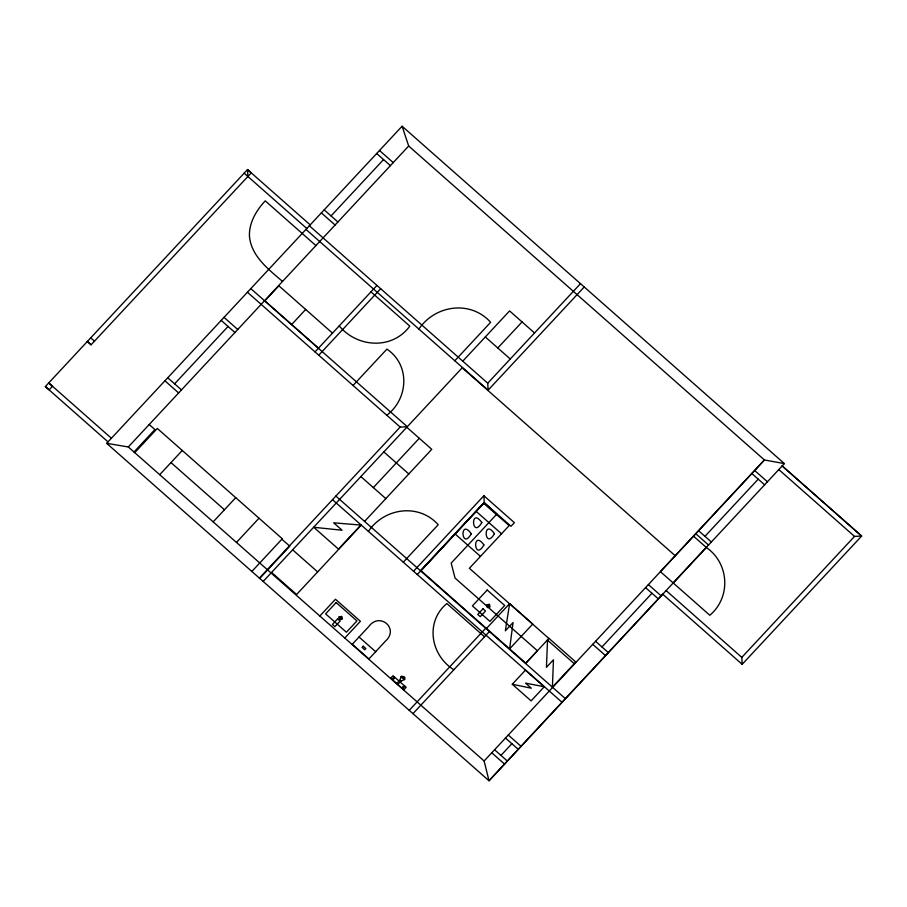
<?xml version="1.0" encoding="UTF-8"?>
<svg xmlns="http://www.w3.org/2000/svg" width="907" height="907" viewBox="0 0 907 907"><rect width="100%" height="100%" fill="white"/><g stroke="black" fill="none" stroke-linecap="round" stroke-linejoin="round"><path stroke-width="1.36" d="M547.533 639.911L546.445 667.325L553.463 659.786L552.408 687.155L575.809 662.042L548.973 638.358L525.572 663.471L537.409 650.761L455.042 578.065L451.187 563.088L496.787 514.144L484.236 502.671L483.885 495.744L413.547 571.24M509.632 603.62L505.346 630.83L513.056 622.553L509.621 648.856L532.76 624.027L509.632 603.62L486.503 628.449M375.668 651.702L385.316 641.272C399.692 628.698 379.659 611.443 368.718 626.624L352.279 644.276L368.911 658.958L375.668 651.702L359.036 637.02M420.723 570.934L484.236 502.671L510.992 526.287L514.371 522.659L483.885 495.744M500.97 755.406L511.877 743.706M673.221 582.963L706.292 547.443C729.273 563.281 731.212 597.18 709.83 615.275L660.409 571.671L764.42 459.974L784.362 463.602L489.009 780.768L106.675 443.33L402.096 126.232L784.362 463.602M111.402 438.251L48.74 382.935L52.459 386.257L49.091 389.874L45.35 386.563L247.52 169.564L310.194 224.879M91.097 344.796L87.367 341.474L91.097 344.796L251.262 172.874L247.52 169.564L247.883 176.502L306.815 228.507M174.609 383.842L228.065 326.452M331.055 215.923L383.548 159.575M106.675 443.33L128.295 446.97L408.683 146.016L402.096 126.232M133.998 451.992L154.904 429.555L149.202 424.533M134.746 452.661L157.308 428.444L282.304 538.769L251.851 571.455M291.657 324.525L305.682 309.468M159.711 474.69L182.262 450.473M315.012 351.893L376.938 285.422M318.754 355.204L380.679 288.732M213.168 521.876L235.729 497.66M353.05 385.475L386.926 349.116C410.406 365.011 408.456 398.763 386.79 415.247M418.898 329.071C435.133 304.956 470.586 299.911 490.63 322.302L454.804 360.759M236.455 542.431L259.017 518.214M259.413 578.133L400.168 427.061L407.3 426.732L250.808 288.619M259.731 578.405L289.764 546.173L281.884 539.223M462.751 361.167L509.575 310.92L534.529 332.948M263.166 581.444L462.457 367.528M497.796 347.971L522.058 321.94M373.344 487.592L419.283 438.285M487.717 383.196L580.491 283.676M339.467 547.998L360 525.969M364.58 521.412L431.766 449.305L406.801 427.276M487.887 390.407L584.233 286.975M368.401 531.4C384.171 507.909 418.683 502.886 438.206 524.711L403.286 562.193M319.888 615.955L335.454 599.244L360.408 621.272L344.841 637.984M417.288 574.539L484.236 502.682M396.733 683.515L399.964 680.035L401.223 676.463L403.921 676.611L404.862 677.597L404.635 679.468L401.098 681.032L397.856 684.502M402.515 688.617L404.805 686.157M409.216 710.34L485.664 628.279M412.957 713.639L489.406 631.578M512.285 684.263L525.448 670.148L544.268 686.746L531.105 700.873L512.285 684.263L531.321 688.198L525.584 683.13L544.268 686.746M778.807 469.565L854.519 536.4L861.65 536.06L782.174 465.96L861.65 536.06L742.164 664.321L662.7 594.187L489.009 780.768L484.111 760.996L764.42 459.974L408.683 146.016M601.965 646.952L651.963 593.257M704.966 536.343L758.218 479.157M742.164 664.321L741.801 657.382L854.519 536.4M487.762 606.84L489.066 606.783L489.27 605.23L487.671 605.026L487.467 606.579M754.635 470.484L767.435 481.776M751.824 473.511L764.624 484.803M379.5 150.494L393.23 162.602M376.688 153.51L390.418 165.63M485.313 336.962L510.278 358.991M698.56 530.697L711.371 541.989M695.748 533.724L708.548 545.016M324.184 209.868L337.914 221.977M693.492 536.15L706.292 547.443M321.361 212.896L335.091 225.004M309.355 225.775L487.751 383.219L488.102 390.157L305.976 229.414M462.23 367.766L675.284 555.798M370.963 291.839L409.817 326.135C392.334 349.966 357.29 347.778 339.229 325.908M315.919 245.582L265.229 200.855C256.364 210.367 249.085 222.487 249.425 235.888C250.99 256.046 268.449 269.288 282.519 281.431M666.123 590.582L741.801 657.382M648.38 584.584L661.18 595.876M645.557 587.611L658.369 598.903M332.495 333.13L278.88 285.807L264.855 300.863L318.47 348.186M247.43 292.247L400.168 427.061M476.209 511.423L501.537 533.781M383.831 451.924L408.796 473.953M595.559 641.306L608.37 652.598M224.029 317.371L237.747 329.49M592.747 644.333L605.547 655.625M221.206 320.398L234.936 332.518M455.155 534.03L480.483 556.376M548.882 638.46L469.384 568.292L509.201 525.55L483.465 503.17L420.746 570.492L525.822 663.221M547.42 640.036L574.244 663.72M360.861 476.572L385.826 498.612M335.873 496.072L565.446 698.685M332.495 499.7L562.068 702.324M484.542 636.805L446.845 603.54C424.839 621.851 430.655 655.398 453.851 669.74M167.738 377.788L181.468 389.897M164.915 380.804L178.645 392.924M338.708 549.313L313.743 527.284L342.075 530.232L333.674 522.817L361.258 525.096L296.6 594.504L271.635 572.476M508.283 735.021L521.094 746.325M292.689 549.88L317.654 571.909M505.471 738.049L518.271 749.341M170.981 462.581L224.448 509.768M494.564 749.76L507.376 761.052M491.753 752.787L504.553 764.079M399.738 680.284L400.86 681.27M399.023 681.055L392.992 675.726L390.702 678.187L403.842 689.785L406.143 687.325L400.146 682.041M128.295 446.97L484.111 760.996M45.35 386.563L108.024 441.879M244.153 173.192L247.883 176.502M90.745 337.858L94.475 341.168M471.289 533.804C461.164 551.263 459.43 517.353 471.289 533.804M481.81 522.511C471.697 539.96 469.951 506.061 481.81 522.511M483.919 544.948C473.794 562.408 472.059 528.498 483.919 544.948M494.44 533.656C484.327 551.116 482.581 517.205 494.44 533.656M339.751 617.406L340.114 618.937L341.678 618.597L341.327 617.066L339.751 617.406M339.025 616.964L339.66 619.64L342.404 619.039L341.78 616.363L339.025 616.964M486.685 604.867L487.308 607.543L490.052 606.942L489.429 604.266L486.685 604.867M404.556 679.49C396.915 675.125 404.601 675.636 404.556 679.49M336.157 602.554L325.613 613.88L346.417 632.236L356.961 620.921L336.157 602.554M337.676 618.823L332.416 624.469L334.91 626.68L340.17 621.034L337.676 618.823M363.219 646.215L362.074 647.428L364.727 649.763L365.861 648.55L363.219 646.215M394.364 676.939L392.073 679.4L394.409 676.973M394.092 678.538C393.547 679.717 392.81 677.302 394.092 678.538M487.195 590.038L472.411 605.91L489.916 621.363L504.7 605.491L487.195 590.038M403.241 686.61C402.084 687.245 404.624 687.744 403.241 686.61M483.023 608.812L477.751 614.458L480.257 616.669L485.517 611.012L483.023 608.812"/></g></svg>
